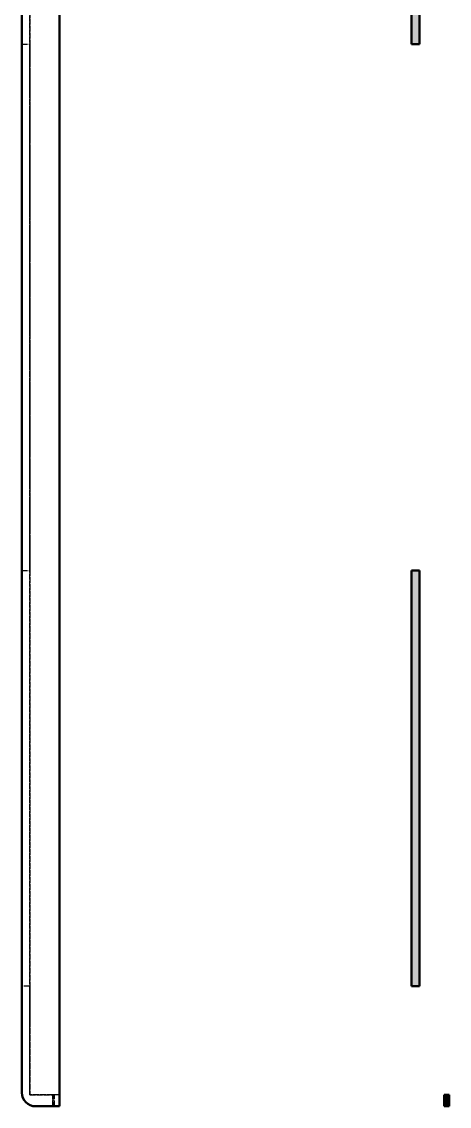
# Model space of a CAD drawing. Header units: millimetres. Extents: x 0 to 420, y 0 to 297.
# Drawn here: x 134.1 to 171.4, y 107.7 to 202.5 of the extents above; entities that cross this region are included whole.
import ezdxf

# ---------------------------------------------------------------- set-up
doc = ezdxf.new("R2010")
doc.units = ezdxf.units.MM
doc.header["$LTSCALE"] = 0.4
doc.linetypes.add('DASHED', pattern=[1.524, 1.27, -0.254])
for name, color, linetype, lineweight in [('HATCH', 8, 'CONTINUOUS', 13), ('HIDDEN', 8, 'DASHED', 25), ('OUTLINE', 7, 'CONTINUOUS', 50), ('SECTION', 7, 'CONTINUOUS', 50)]:
    doc.layers.add(name, color=color, linetype=linetype, lineweight=lineweight)

msp = doc.modelspace()

# ---------------------------------------------------------------- hatches: boundary and pattern name
at = {"layer": 'HATCH'}
h = msp.add_hatch(color=8, dxfattribs=at)
h.dxf.hatch_style = 1
h.paths.add_polyline_path([(171.4, 207.282), (171.232, 207.282), (171.065, 207.282), (170.897, 207.282), (170.729, 207.282), (170.561, 207.282), (170.394, 207.282), (170.226, 207.282), (170.058, 207.282), (169.89, 207.282), (169.723, 207.282), (169.555, 207.282), (169.387, 207.282), (169.219, 207.282), (169.052, 207.282), (168.884, 207.282), (168.8, 207.198), (168.8, 207.03), (168.8, 206.863), (168.8, 206.695), (168.8, 206.527), (168.8, 206.359), (168.8, 206.192), (168.8, 206.024), (168.8, 205.856), (168.8, 205.688), (168.8, 205.521), (168.8, 205.353), (168.8, 205.185), (168.8, 205.017), (168.8, 204.85), (168.8, 204.682), (168.8, 204.514), (168.8, 204.347), (168.8, 204.179), (168.8, 204.011), (168.8, 203.843), (168.8, 203.676), (168.8, 203.508), (168.8, 203.34), (168.8, 203.172), (168.8, 203.005), (168.8, 202.837), (168.8, 202.669), (168.8, 202.501), (168.8, 202.334), (168.8, 202.166), (168.8, 201.998), (168.8, 201.831), (168.8, 201.663), (168.8, 201.495), (168.8, 201.327), (168.8, 201.16), (168.8, 200.992), (168.8, 200.824), (168.8, 200.656), (168.789, 200.5), (168.621, 200.5), (168.453, 200.5), (168.285, 200.5), (168.118, 200.5), (168.1, 200.65), (168.1, 200.818), (168.1, 200.985), (168.1, 201.153), (168.1, 201.321), (168.1, 201.489), (168.1, 201.656), (168.1, 201.824), (168.1, 201.992), (168.1, 202.16), (168.1, 202.327), (168.1, 202.495), (168.1, 202.663), (168.1, 202.83), (168.1, 202.998), (168.1, 203.166), (168.1, 203.334), (168.1, 203.501), (168.1, 203.669), (168.1, 203.837), (168.1, 204.005), (168.1, 204.172), (168.1, 204.34), (168.1, 204.508), (168.1, 204.676), (168.1, 204.843), (168.1, 205.011), (168.1, 205.179), (168.1, 205.346), (168.1, 205.514), (168.1, 205.682), (168.1, 205.85), (168.1, 206.017), (168.1, 206.185), (168.1, 206.353), (168.1, 206.521), (168.1, 206.688), (168.1, 206.856), (168.1, 207.024), (168.1, 207.192), (168.1, 207.359), (168.1, 207.527), (168.1, 207.695), (168.1, 207.862), (168.1, 208.03), (168.1, 208.198), (168.1, 208.366), (168.1, 208.533), (168.1, 208.701), (168.1, 208.869), (168.1, 209.037), (168.1, 209.204), (168.1, 209.372), (168.1, 209.54), (168.1, 209.708), (168.1, 209.875), (168.1, 210.043), (168.1, 210.211), (168.1, 210.378), (168.1, 210.546), (168.1, 210.714), (168.1, 210.882), (168.1, 211.049), (168.1, 211.217), (168.1, 211.385), (168.1, 211.553), (168.1, 211.72), (168.1, 211.888), (168.1, 212.056), (168.1, 212.224), (168.1, 212.391), (168.1, 212.559), (168.1, 212.727), (168.1, 212.894), (168.1, 213.062), (168.1, 213.23), (168.1, 213.398), (168.1, 213.565), (168.1, 213.733), (168.1, 213.901), (168.1, 214.069), (168.1, 214.236), (168.1, 214.404), (168.1, 214.572), (168.1, 214.74), (168.1, 214.907), (168.1, 215.075), (168.1, 215.243), (168.1, 215.41), (168.18, 215.553), (168.276, 215.69), (168.372, 215.828), (168.466, 215.966), (168.56, 216.106), (168.652, 216.246), (168.743, 216.386), (168.833, 216.528), (168.921, 216.671), (169, 216.791), (169, 216.623), (169, 216.455), (169, 216.288), (169, 216.12), (169, 215.952), (169, 215.784), (169, 215.617), (169, 215.449), (169, 215.281), (169, 215.113), (169, 214.946), (169, 214.778), (169, 214.61), (169, 214.442), (169, 214.275), (169, 214.107), (169, 213.939), (169, 213.772), (169, 213.604), (169, 213.436), (169, 213.268), (169, 213.101), (169, 212.933), (169, 212.765), (169, 212.597), (169, 212.43), (169, 212.262), (169, 212.094), (169, 211.927), (169, 211.759), (169, 211.591), (169, 211.423), (169, 211.256), (169, 211.088), (169, 210.92), (169, 210.752), (169, 210.585), (169, 210.417), (169, 210.249), (169, 210.081), (169, 209.914), (169, 209.746), (169, 209.578), (169, 209.411), (169, 209.243), (169, 209.075), (169, 208.907), (169, 208.74), (169, 208.572), (169, 208.404), (169.055, 208.291), (169.223, 208.291), (169.39, 208.291), (169.558, 208.291), (169.726, 208.291), (169.894, 208.291), (170.061, 208.291), (170.229, 208.291), (170.397, 208.291), (170.565, 208.291), (170.732, 208.291), (170.9, 208.291), (171.068, 208.291), (171.235, 208.291), (171.4, 208.288), (171.4, 208.12), (171.4, 207.953), (171.4, 207.785), (171.4, 207.617), (171.4, 207.449), (171.4, 207.282)])
h = msp.add_hatch(color=8, dxfattribs=at)
h.dxf.hatch_style = 1
h.paths.add_polyline_path([(168.1, 118.2), (168.1, 118.367), (168.1, 118.534), (168.1, 118.701), (168.1, 118.868), (168.1, 119.035), (168.1, 119.202), (168.1, 119.369), (168.1, 119.536), (168.1, 119.703), (168.1, 119.87), (168.1, 120.037), (168.1, 120.205), (168.1, 120.372), (168.1, 120.539), (168.1, 120.706), (168.1, 120.873), (168.1, 121.04), (168.1, 121.207), (168.1, 121.374), (168.1, 121.541), (168.1, 121.708), (168.1, 121.875), (168.1, 122.042), (168.1, 122.209), (168.1, 122.376), (168.1, 122.543), (168.1, 122.71), (168.1, 122.877), (168.1, 123.044), (168.1, 123.211), (168.1, 123.378), (168.1, 123.545), (168.1, 123.712), (168.1, 123.879), (168.1, 124.047), (168.1, 124.214), (168.1, 124.381), (168.1, 124.548), (168.1, 124.715), (168.1, 124.882), (168.1, 125.049), (168.1, 125.216), (168.1, 125.383), (168.1, 125.55), (168.1, 125.717), (168.1, 125.884), (168.1, 126.051), (168.1, 126.218), (168.1, 126.385), (168.1, 126.552), (168.1, 126.719), (168.1, 126.886), (168.1, 127.053), (168.1, 127.22), (168.1, 127.387), (168.1, 127.554), (168.1, 127.721), (168.1, 127.888), (168.1, 128.056), (168.1, 128.223), (168.1, 128.39), (168.1, 128.557), (168.1, 128.724), (168.1, 128.891), (168.1, 129.058), (168.1, 129.225), (168.1, 129.392), (168.1, 129.559), (168.1, 129.726), (168.1, 129.893), (168.1, 130.06), (168.1, 130.227), (168.1, 130.394), (168.1, 130.561), (168.1, 130.728), (168.1, 130.895), (168.1, 131.062), (168.1, 131.229), (168.1, 131.396), (168.1, 131.563), (168.1, 131.73), (168.1, 131.898), (168.1, 132.065), (168.1, 132.232), (168.1, 132.399), (168.1, 132.566), (168.1, 132.733), (168.1, 132.9), (168.1, 133.067), (168.1, 133.234), (168.1, 133.401), (168.1, 133.568), (168.1, 133.735), (168.1, 133.902), (168.1, 134.069), (168.1, 134.236), (168.1, 134.403), (168.1, 134.57), (168.1, 134.737), (168.1, 134.904), (168.1, 135.071), (168.1, 135.238), (168.1, 135.405), (168.1, 135.572), (168.1, 135.74), (168.1, 135.907), (168.1, 136.074), (168.1, 136.241), (168.1, 136.408), (168.1, 136.575), (168.1, 136.742), (168.1, 136.909), (168.1, 137.076), (168.1, 137.243), (168.1, 137.41), (168.1, 137.577), (168.1, 137.744), (168.1, 137.911), (168.1, 138.078), (168.1, 138.245), (168.1, 138.412), (168.1, 138.579), (168.1, 138.746), (168.1, 138.913), (168.1, 139.08), (168.1, 139.247), (168.1, 139.414), (168.1, 139.581), (168.1, 139.749), (168.1, 139.916), (168.1, 140.083), (168.1, 140.25), (168.1, 140.417), (168.1, 140.584), (168.1, 140.751), (168.1, 140.918), (168.1, 141.085), (168.1, 141.252), (168.1, 141.419), (168.1, 141.586), (168.1, 141.753), (168.1, 141.92), (168.1, 142.087), (168.1, 142.254), (168.1, 142.421), (168.1, 142.588), (168.1, 142.755), (168.1, 142.922), (168.1, 143.089), (168.1, 143.256), (168.1, 143.423), (168.1, 143.591), (168.1, 143.758), (168.1, 143.925), (168.1, 144.092), (168.1, 144.259), (168.1, 144.426), (168.1, 144.593), (168.1, 144.76), (168.1, 144.927), (168.1, 145.094), (168.1, 145.261), (168.1, 145.428), (168.1, 145.595), (168.1, 145.762), (168.1, 145.929), (168.1, 146.096), (168.1, 146.263), (168.1, 146.43), (168.1, 146.597), (168.1, 146.764), (168.1, 146.931), (168.1, 147.098), (168.1, 147.265), (168.1, 147.433), (168.1, 147.6), (168.1, 147.767), (168.1, 147.934), (168.1, 148.101), (168.1, 148.268), (168.1, 148.435), (168.1, 148.602), (168.1, 148.769), (168.1, 148.936), (168.1, 149.103), (168.1, 149.27), (168.1, 149.437), (168.1, 149.604), (168.1, 149.771), (168.1, 149.938), (168.1, 150.105), (168.1, 150.272), (168.1, 150.439), (168.1, 150.606), (168.1, 150.773), (168.1, 150.94), (168.1, 151.107), (168.1, 151.274), (168.1, 151.442), (168.1, 151.609), (168.1, 151.776), (168.1, 151.943), (168.1, 152.11), (168.1, 152.277), (168.1, 152.444), (168.1, 152.611), (168.1, 152.778), (168.1, 152.945), (168.1, 153.112), (168.1, 153.279), (168.1, 153.446), (168.1, 153.613), (168.1, 153.78), (168.1, 153.947), (168.1, 154.114), (168.1, 154.281), (168.1, 154.448), (168.215, 154.5), (168.382, 154.5), (168.549, 154.5), (168.716, 154.5), (168.8, 154.416), (168.8, 154.249), (168.8, 154.082), (168.8, 153.915), (168.8, 153.748), (168.8, 153.581), (168.8, 153.414), (168.8, 153.247), (168.8, 153.08), (168.8, 152.913), (168.8, 152.746), (168.8, 152.579), (168.8, 152.412), (168.8, 152.245), (168.8, 152.078), (168.8, 151.911), (168.8, 151.744), (168.8, 151.577), (168.8, 151.41), (168.8, 151.243), (168.8, 151.076), (168.8, 150.909), (168.8, 150.742), (168.8, 150.574), (168.8, 150.407), (168.8, 150.24), (168.8, 150.073), (168.8, 149.906), (168.8, 149.739), (168.8, 149.572), (168.8, 149.405), (168.8, 149.238), (168.8, 149.071), (168.8, 148.904), (168.8, 148.737), (168.8, 148.57), (168.8, 148.403), (168.8, 148.236), (168.8, 148.069), (168.8, 147.902), (168.8, 147.735), (168.8, 147.568), (168.8, 147.401), (168.8, 147.234), (168.8, 147.067), (168.8, 146.9), (168.8, 146.733), (168.8, 146.565), (168.8, 146.398), (168.8, 146.231), (168.8, 146.064), (168.8, 145.897), (168.8, 145.73), (168.8, 145.563), (168.8, 145.396), (168.8, 145.229), (168.8, 145.062), (168.8, 144.895), (168.8, 144.728), (168.8, 144.561), (168.8, 144.394), (168.8, 144.227), (168.8, 144.06), (168.8, 143.893), (168.8, 143.726), (168.8, 143.559), (168.8, 143.392), (168.8, 143.225), (168.8, 143.058), (168.8, 142.891), (168.8, 142.723), (168.8, 142.556), (168.8, 142.389), (168.8, 142.222), (168.8, 142.055), (168.8, 141.888), (168.8, 141.721), (168.8, 141.554), (168.8, 141.387), (168.8, 141.22), (168.8, 141.053), (168.8, 140.886), (168.8, 140.719), (168.8, 140.552), (168.8, 140.385), (168.8, 140.218), (168.8, 140.051), (168.8, 139.884), (168.8, 139.717), (168.8, 139.55), (168.8, 139.383), (168.8, 139.216), (168.8, 139.049), (168.8, 138.881), (168.8, 138.714), (168.8, 138.547), (168.8, 138.38), (168.8, 138.213), (168.8, 138.046), (168.8, 137.879), (168.8, 137.712), (168.8, 137.545), (168.8, 137.378), (168.8, 137.211), (168.8, 137.044), (168.8, 136.877), (168.8, 136.71), (168.8, 136.543), (168.8, 136.376), (168.8, 136.209), (168.8, 136.042), (168.8, 135.875), (168.8, 135.708), (168.8, 135.541), (168.8, 135.374), (168.8, 135.207), (168.8, 135.04), (168.8, 134.872), (168.8, 134.705), (168.8, 134.538), (168.8, 134.371), (168.8, 134.204), (168.8, 134.037), (168.8, 133.87), (168.8, 133.703), (168.8, 133.536), (168.8, 133.369), (168.8, 133.202), (168.8, 133.035), (168.8, 132.868), (168.8, 132.701), (168.8, 132.534), (168.8, 132.367), (168.8, 132.2), (168.8, 132.033), (168.8, 131.866), (168.8, 131.699), (168.8, 131.532), (168.8, 131.365), (168.8, 131.198), (168.8, 131.03), (168.8, 130.863), (168.8, 130.696), (168.8, 130.529), (168.8, 130.362), (168.8, 130.195), (168.8, 130.028), (168.8, 129.861), (168.8, 129.694), (168.8, 129.527), (168.8, 129.36), (168.8, 129.193), (168.8, 129.026), (168.8, 128.859), (168.8, 128.692), (168.8, 128.525), (168.8, 128.358), (168.8, 128.191), (168.8, 128.024), (168.8, 127.857), (168.8, 127.69), (168.8, 127.523), (168.8, 127.356), (168.8, 127.188), (168.8, 127.021), (168.8, 126.854), (168.8, 126.687), (168.8, 126.52), (168.8, 126.353), (168.8, 126.186), (168.8, 126.019), (168.8, 125.852), (168.8, 125.685), (168.8, 125.518), (168.8, 125.351), (168.8, 125.184), (168.8, 125.017), (168.8, 124.85), (168.8, 124.683), (168.8, 124.516), (168.8, 124.349), (168.8, 124.182), (168.8, 124.015), (168.8, 123.848), (168.8, 123.681), (168.8, 123.514), (168.8, 123.347), (168.8, 123.179), (168.8, 123.012), (168.8, 122.845), (168.8, 122.678), (168.8, 122.511), (168.8, 122.344), (168.8, 122.177), (168.8, 122.01), (168.8, 121.843), (168.8, 121.676), (168.8, 121.509), (168.8, 121.342), (168.8, 121.175), (168.8, 121.008), (168.8, 120.841), (168.8, 120.674), (168.8, 120.507), (168.8, 120.34), (168.8, 120.173), (168.8, 120.006), (168.8, 119.839), (168.8, 119.672), (168.8, 119.505), (168.8, 119.337), (168.8, 119.17), (168.8, 119.003), (168.8, 118.836), (168.8, 118.669), (168.8, 118.502), (168.8, 118.335), (168.768, 118.2), (168.601, 118.2), (168.434, 118.2), (168.267, 118.2), (168.1, 118.2)])
h = msp.add_hatch(color=8, dxfattribs=at)
h.dxf.hatch_style = 1
h.paths.add_polyline_path([(170.95, 107.7), (170.95, 107.762), (170.95, 107.823), (170.95, 107.885), (170.95, 107.947), (170.95, 108.009), (170.95, 108.07), (170.95, 108.132), (170.95, 108.194), (170.95, 108.255), (170.95, 108.317), (170.95, 108.379), (170.95, 108.44), (170.95, 108.502), (170.95, 108.564), (170.95, 108.626), (170.95, 108.687), (170.999, 108.7), (171.061, 108.7), (171.122, 108.7), (171.184, 108.7), (171.246, 108.7), (171.307, 108.7), (171.369, 108.7), (171.4, 108.669), (171.4, 108.607), (171.4, 108.546), (171.4, 108.484), (171.4, 108.422), (171.4, 108.361), (171.4, 108.299), (171.4, 108.237), (171.4, 108.176), (171.4, 108.114), (171.4, 108.052), (171.4, 107.99), (171.4, 107.929), (171.4, 107.867), (171.4, 107.805), (171.4, 107.744), (171.382, 107.7), (171.32, 107.7), (171.259, 107.7), (171.197, 107.7), (171.135, 107.7), (171.073, 107.7), (171.012, 107.7), (170.95, 107.7)])

# ---------------------------------------------------------------- linework, layer by layer
at = {"layer": 'HIDDEN'}
for p, q in [((134.1, 241.3), (134.1, 114.7)), ((134.8, 114.7), (134.8, 241.3)), ((137.4, 241.3), (137.4, 114.7)), ((137.4, 114.7), (137.4, 241.3)), ((134.8, 210.635), (134.8, 114.7)), ((137.4, 210.635), (137.4, 114.7)), ((134.1, 200.5), (134.8, 200.5)), ((134.1, 154.5), (134.8, 154.5)), ((134.8, 118.2), (134.1, 118.2)), ((134.1, 118.2), (134.1, 108.9)), ((134.1, 108.9), (134.1, 118.2)), ((134.8, 118.2), (134.1, 118.2)), ((134.8, 118.2), (134.8, 108.7)), ((134.8, 108.7), (134.8, 118.2)), ((136.8, 108.7), (134.8, 108.7)), ((134.8, 108.7), (136.8, 108.7)), ((137.4, 108.7), (134.8, 108.7)), ((137.4, 108.7), (134.8, 108.7)), ((136.8, 107.7), (136.8, 108.7)), ((136.8, 107.7), (136.8, 108.7)), ((136.8, 108.7), (136.95, 108.7)), ((136.95, 108.7), (136.8, 108.7)), ((136.8, 108.7), (136.8, 107.7)), ((136.8, 108.7), (136.8, 107.7)), ((136.95, 107.7), (136.95, 108.7)), ((136.95, 107.7), (136.95, 108.7)), ((137.4, 107.7), (135.3, 107.7)), ((136.8, 107.7), (135.3, 107.7)), ((135.3, 107.7), (136.8, 107.7)), ((136.8, 107.7), (136.95, 107.7)), ((136.95, 107.7), (136.8, 107.7))]:
    msp.add_line(p, q, dxfattribs=at)
for points in [[(134.1, 154.5), (134.1, 155.984), (134.1, 157.468), (134.1, 158.952), (134.1, 160.435), (134.1, 161.919), (134.1, 163.403), (134.1, 164.887), (134.1, 166.371), (134.1, 167.855), (134.1, 169.339), (134.1, 170.823), (134.1, 172.306), (134.1, 173.79), (134.1, 175.274), (134.1, 176.758), (134.1, 178.242), (134.1, 179.726), (134.1, 181.21), (134.1, 182.694), (134.1, 184.177), (134.1, 185.661), (134.1, 187.145), (134.1, 188.629), (134.1, 190.113), (134.1, 191.597), (134.1, 193.081), (134.1, 194.565), (134.1, 196.048), (134.1, 197.532), (134.1, 199.016), (134.1, 200.5)], [(134.1, 200.5), (134.1, 199.758), (134.1, 199.016), (134.1, 198.274), (134.1, 197.532), (134.1, 196.79), (134.1, 196.048), (134.1, 195.306), (134.1, 194.565), (134.1, 193.823), (134.1, 193.081), (134.1, 192.339), (134.1, 191.597), (134.1, 190.855), (134.1, 190.113), (134.1, 189.371), (134.1, 188.629), (134.1, 187.887), (134.1, 187.145), (134.1, 186.403), (134.1, 185.661), (134.1, 184.919), (134.1, 184.177), (134.1, 183.435), (134.1, 182.694), (134.1, 181.952), (134.1, 181.21), (134.1, 180.468), (134.1, 179.726), (134.1, 178.984), (134.1, 178.242), (134.1, 177.5)], [(134.8, 154.5), (134.8, 155.984), (134.8, 157.468), (134.8, 158.952), (134.8, 160.435), (134.8, 161.919), (134.8, 163.403), (134.8, 164.887), (134.8, 166.371), (134.8, 167.855), (134.8, 169.339), (134.8, 170.823), (134.8, 172.306), (134.8, 173.79), (134.8, 175.274), (134.8, 176.758), (134.8, 178.242), (134.8, 179.726), (134.8, 181.21), (134.8, 182.694), (134.8, 184.177), (134.8, 185.661), (134.8, 187.145), (134.8, 188.629), (134.8, 190.113), (134.8, 191.597), (134.8, 193.081), (134.8, 194.565), (134.8, 196.048), (134.8, 197.532), (134.8, 199.016), (134.8, 200.5)], [(134.8, 200.5), (134.8, 199.758), (134.8, 199.016), (134.8, 198.274), (134.8, 197.532), (134.8, 196.79), (134.8, 196.048), (134.8, 195.306), (134.8, 194.565), (134.8, 193.823), (134.8, 193.081), (134.8, 192.339), (134.8, 191.597), (134.8, 190.855), (134.8, 190.113), (134.8, 189.371), (134.8, 188.629), (134.8, 187.887), (134.8, 187.145), (134.8, 186.403), (134.8, 185.661), (134.8, 184.919), (134.8, 184.177), (134.8, 183.435), (134.8, 182.694), (134.8, 181.952), (134.8, 181.21), (134.8, 180.468), (134.8, 179.726), (134.8, 178.984), (134.8, 178.242), (134.8, 177.5)], [(134.1, 177.5), (134.1, 176.758), (134.1, 176.016), (134.1, 175.274), (134.1, 174.532), (134.1, 173.79), (134.1, 173.048), (134.1, 172.306), (134.1, 171.565), (134.1, 170.823), (134.1, 170.081), (134.1, 169.339), (134.1, 168.597), (134.1, 167.855), (134.1, 167.113), (134.1, 166.371), (134.1, 165.629), (134.1, 164.887), (134.1, 164.145), (134.1, 163.403), (134.1, 162.661), (134.1, 161.919), (134.1, 161.177), (134.1, 160.435), (134.1, 159.694), (134.1, 158.952), (134.1, 158.21), (134.1, 157.468), (134.1, 156.726), (134.1, 155.984), (134.1, 155.242), (134.1, 154.5)], [(134.8, 177.5), (134.8, 176.758), (134.8, 176.016), (134.8, 175.274), (134.8, 174.532), (134.8, 173.79), (134.8, 173.048), (134.8, 172.306), (134.8, 171.565), (134.8, 170.823), (134.8, 170.081), (134.8, 169.339), (134.8, 168.597), (134.8, 167.855), (134.8, 167.113), (134.8, 166.371), (134.8, 165.629), (134.8, 164.887), (134.8, 164.145), (134.8, 163.403), (134.8, 162.661), (134.8, 161.919), (134.8, 161.177), (134.8, 160.435), (134.8, 159.694), (134.8, 158.952), (134.8, 158.21), (134.8, 157.468), (134.8, 156.726), (134.8, 155.984), (134.8, 155.242), (134.8, 154.5)], [(134.1, 114.7), (134.1, 114.513), (134.1, 114.326), (134.1, 114.139), (134.1, 113.952), (134.1, 113.765), (134.1, 113.577), (134.1, 113.39), (134.1, 113.203), (134.1, 113.016), (134.1, 112.829), (134.1, 112.642), (134.1, 112.455), (134.1, 112.268), (134.1, 112.081), (134.1, 111.894), (134.1, 111.706), (134.1, 111.519), (134.1, 111.332), (134.1, 111.145), (134.1, 110.958), (134.1, 110.771), (134.1, 110.584), (134.1, 110.397), (134.1, 110.21), (134.1, 110.023), (134.1, 109.835), (134.1, 109.648), (134.1, 109.461), (134.1, 109.274), (134.1, 109.087), (134.1, 108.9)], [(134.8, 108.7), (134.8, 108.894), (134.8, 109.087), (134.8, 109.281), (134.8, 109.474), (134.8, 109.668), (134.8, 109.861), (134.8, 110.055), (134.8, 110.248), (134.8, 110.442), (134.8, 110.635), (134.8, 110.829), (134.8, 111.023), (134.8, 111.216), (134.8, 111.41), (134.8, 111.603), (134.8, 111.797), (134.8, 111.99), (134.8, 112.184), (134.8, 112.377), (134.8, 112.571), (134.8, 112.765), (134.8, 112.958), (134.8, 113.152), (134.8, 113.345), (134.8, 113.539), (134.8, 113.732), (134.8, 113.926), (134.8, 114.119), (134.8, 114.313), (134.8, 114.506), (134.8, 114.7)], [(134.8, 108.7), (134.8, 108.894), (134.8, 109.087), (134.8, 109.281), (134.8, 109.474), (134.8, 109.668), (134.8, 109.861), (134.8, 110.055), (134.8, 110.248), (134.8, 110.442), (134.8, 110.635), (134.8, 110.829), (134.8, 111.023), (134.8, 111.216), (134.8, 111.41), (134.8, 111.603), (134.8, 111.797), (134.8, 111.99), (134.8, 112.184), (134.8, 112.377), (134.8, 112.571), (134.8, 112.765), (134.8, 112.958), (134.8, 113.152), (134.8, 113.345), (134.8, 113.539), (134.8, 113.732), (134.8, 113.926), (134.8, 114.119), (134.8, 114.313), (134.8, 114.506), (134.8, 114.7)], [(137.4, 107.7), (137.4, 107.926), (137.4, 108.152), (137.4, 108.377), (137.4, 108.603), (137.4, 108.829), (137.4, 109.055), (137.4, 109.281), (137.4, 109.506), (137.4, 109.732), (137.4, 109.958), (137.4, 110.184), (137.4, 110.41), (137.4, 110.635), (137.4, 110.861), (137.4, 111.087), (137.4, 111.313), (137.4, 111.539), (137.4, 111.765), (137.4, 111.99), (137.4, 112.216), (137.4, 112.442), (137.4, 112.668), (137.4, 112.894), (137.4, 113.119), (137.4, 113.345), (137.4, 113.571), (137.4, 113.797), (137.4, 114.023), (137.4, 114.248), (137.4, 114.474), (137.4, 114.7)], [(137.4, 108.7), (137.4, 108.894), (137.4, 109.087), (137.4, 109.281), (137.4, 109.474), (137.4, 109.668), (137.4, 109.861), (137.4, 110.055), (137.4, 110.248), (137.4, 110.442), (137.4, 110.635), (137.4, 110.829), (137.4, 111.023), (137.4, 111.216), (137.4, 111.41), (137.4, 111.603), (137.4, 111.797), (137.4, 111.99), (137.4, 112.184), (137.4, 112.377), (137.4, 112.571), (137.4, 112.765), (137.4, 112.958), (137.4, 113.152), (137.4, 113.345), (137.4, 113.539), (137.4, 113.732), (137.4, 113.926), (137.4, 114.119), (137.4, 114.313), (137.4, 114.506), (137.4, 114.7)], [(137.4, 108.7), (137.4, 108.894), (137.4, 109.087), (137.4, 109.281), (137.4, 109.474), (137.4, 109.668), (137.4, 109.861), (137.4, 110.055), (137.4, 110.248), (137.4, 110.442), (137.4, 110.635), (137.4, 110.829), (137.4, 111.023), (137.4, 111.216), (137.4, 111.41), (137.4, 111.603), (137.4, 111.797), (137.4, 111.99), (137.4, 112.184), (137.4, 112.377), (137.4, 112.571), (137.4, 112.765), (137.4, 112.958), (137.4, 113.152), (137.4, 113.345), (137.4, 113.539), (137.4, 113.732), (137.4, 113.926), (137.4, 114.119), (137.4, 114.313), (137.4, 114.506), (137.4, 114.7)]]:
    msp.add_lwpolyline(points, dxfattribs=at)
msp.add_arc((135.3, 108.9), 1.2, 180, -90, dxfattribs=at)
msp.add_arc((135.3, 108.9), 1.2, 180, -90, dxfattribs=at)
msp.add_arc((135.3, 108.9), 1.2, 180, -90, dxfattribs=at)
at = {"layer": 'OUTLINE'}
for p, q in [((134.1, 114.7), (134.1, 241.3)), ((137.4, 114.7), (137.4, 241.3)), ((137.4, 107.7), (135.3, 107.7))]:
    msp.add_line(p, q, dxfattribs=at)
for points in [[(134.1, 108.9), (134.1, 109.087), (134.1, 109.274), (134.1, 109.461), (134.1, 109.648), (134.1, 109.835), (134.1, 110.023), (134.1, 110.21), (134.1, 110.397), (134.1, 110.584), (134.1, 110.771), (134.1, 110.958), (134.1, 111.145), (134.1, 111.332), (134.1, 111.519), (134.1, 111.706), (134.1, 111.894), (134.1, 112.081), (134.1, 112.268), (134.1, 112.455), (134.1, 112.642), (134.1, 112.829), (134.1, 113.016), (134.1, 113.203), (134.1, 113.39), (134.1, 113.577), (134.1, 113.765), (134.1, 113.952), (134.1, 114.139), (134.1, 114.326), (134.1, 114.513), (134.1, 114.7)], [(137.4, 107.7), (137.4, 107.926), (137.4, 108.152), (137.4, 108.377), (137.4, 108.603), (137.4, 108.829), (137.4, 109.055), (137.4, 109.281), (137.4, 109.506), (137.4, 109.732), (137.4, 109.958), (137.4, 110.184), (137.4, 110.41), (137.4, 110.635), (137.4, 110.861), (137.4, 111.087), (137.4, 111.313), (137.4, 111.539), (137.4, 111.765), (137.4, 111.99), (137.4, 112.216), (137.4, 112.442), (137.4, 112.668), (137.4, 112.894), (137.4, 113.119), (137.4, 113.345), (137.4, 113.571), (137.4, 113.797), (137.4, 114.023), (137.4, 114.248), (137.4, 114.474), (137.4, 114.7)]]:
    msp.add_lwpolyline(points, dxfattribs=at)
msp.add_arc((135.3, 108.9), 1.2, 180, -90, dxfattribs=at)
at = {"layer": 'SECTION'}
for p, q in [((168.1, 200.5), (168.1, 215.44)), ((168.8, 207.282), (168.8, 200.5)), ((168.8, 200.5), (168.1, 200.5)), ((168.1, 118.2), (168.1, 154.5)), ((168.1, 154.5), (168.8, 154.5)), ((168.8, 154.5), (168.8, 118.2)), ((168.8, 118.2), (168.1, 118.2)), ((170.95, 107.7), (170.95, 108.7)), ((170.95, 108.7), (171.4, 108.7)), ((171.4, 108.7), (171.4, 107.7)), ((171.4, 107.7), (170.95, 107.7))]:
    msp.add_line(p, q, dxfattribs=at)

doc.saveas('drawing.dxf')
